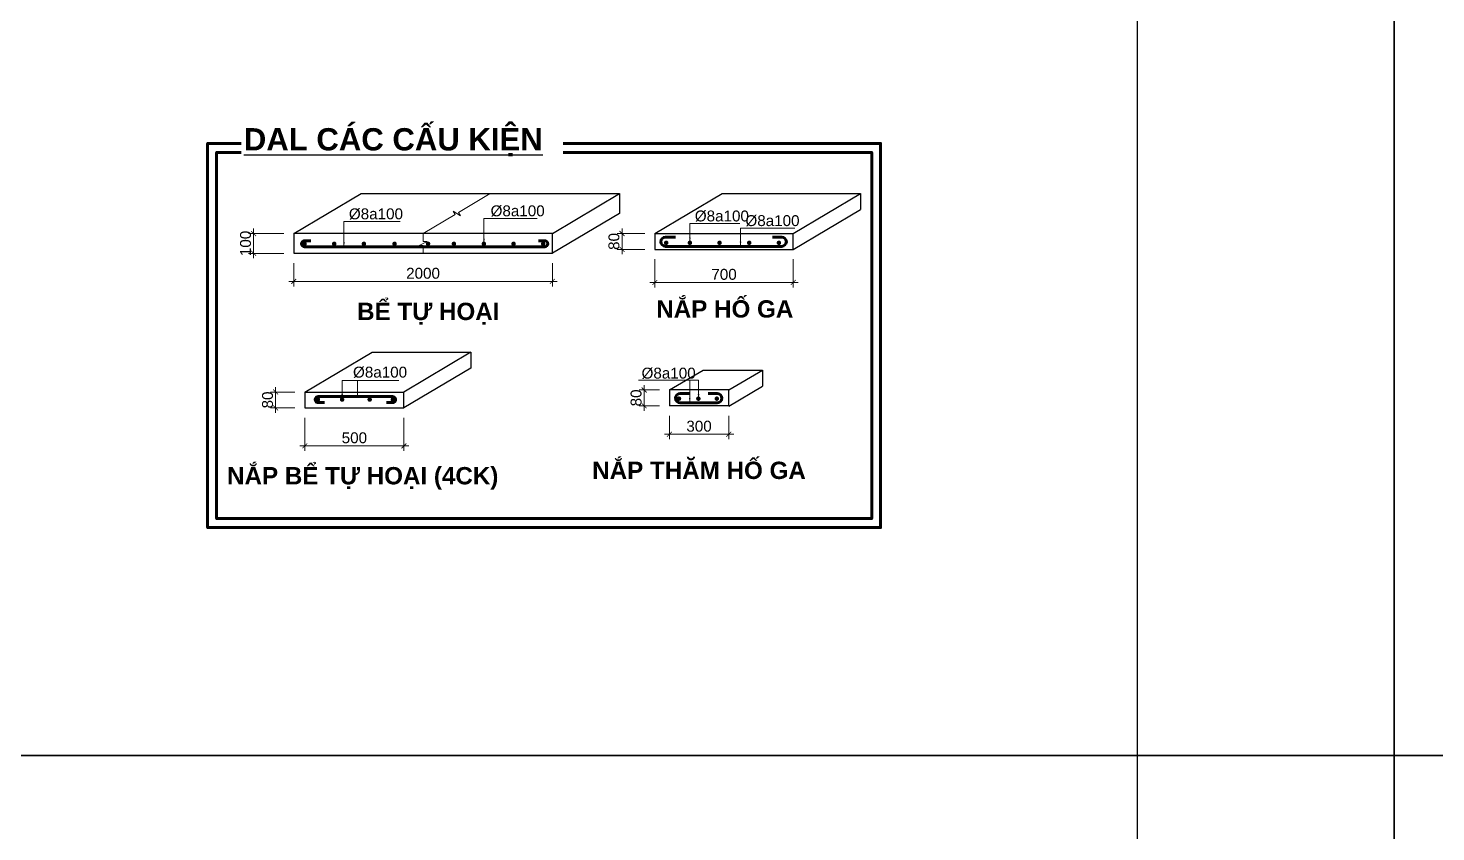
# Model space of a CAD drawing. Header units: millimetres. Extents: x 0 to 84000, y -29700 to 363007.
# Drawn here: x 14384 to 42840, y 176658 to 192897 of the extents above; entities that cross this region are included whole.
import ezdxf

# ---------------------------------------------------------------- set-up
doc = ezdxf.new("R2010")
doc.units = ezdxf.units.MM
for name, color, linetype, lineweight in [('- Blur line', 8, 'Continuous', 13), ('- Border', 7, 'Continuous', 25), ('- Dims', 8, 'Continuous', 13), ('- Note', 9, 'Continuous', 13), ('- RebarL', 6, 'Continuous', 60), ('- Text thin', 3, 'Continuous', 25)]:
    doc.layers.add(name, color=color, linetype=linetype, lineweight=lineweight)
doc.styles.add('B-Arial', font='arialbd.ttf')
doc.styles.add('R-Arial', font='arial.ttf')
doc.dimstyles.new('SC-25-100', dxfattribs={"dimtxt": 220, "dimasz": 100, "dimexe": 100, "dimexo": 200, "dimgap": 50, "dimtad": 1, "dimdec": 0, "dimlfac": 0.25, "dimzin": 0, "dimdsep": 46, "dimtxsty": 'R-Arial', "dimblk": 'ARCHTICK', "dimcen": 0.5, "dimdle": 100, "dimclrd": 256, "dimclre": 256, "dimclrt": 4, "dimadec": 0, "dimazin": 0, "dimtfac": 1, "dimtdec": 0, "dimtix": 1, "dimtmove": 0, "dimatfit": 3, "dimfxl": 1, "dimtolj": 1, "dimtzin": 0, "dimlwd": -1, "dimlwe": -1, "dimarcsym": 0})

# ---------------------------------------------------------------- blocks, each defined once
blk = doc.blocks.new('_ArchTick')
at = {"color": 0, "linetype": 'ByBlock', "const_width": 0.15}
blk.add_lwpolyline([(-0.5, -0.5), (0.5, 0.5)], dxfattribs=at)
blk = doc.blocks.new('*D73')
at = {"layer": '- Dims', "ltscale": 250, "transparency": 16777216}
for p, q in [((27051, 188227), (27051, 187659)), ((29851, 188227), (29851, 187659)), ((29951, 187759), (26951, 187759))]:
    blk.add_line(p, q, dxfattribs=at)
at = {"layer": 'Defpoints', "color": 0, "ltscale": 250, "transparency": 16777216}
for p in [(27051, 188427), (29851, 188427), (27051, 187759)]:
    blk.add_point(p, dxfattribs=at)
at = {"layer": '- Dims', "ltscale": 250, "transparency": 16777216, "xscale": 100, "yscale": 100, "zscale": 100, "rotation": 180}
blk.add_blockref('_ArchTick', (27051, 187759), dxfattribs=at)
at = {"layer": '- Dims', "ltscale": 250, "transparency": 16777216, "xscale": 100, "yscale": 100, "zscale": 100}
blk.add_blockref('_ArchTick', (29851, 187759), dxfattribs=at)
at = {"layer": '- Dims', "color": 4, "ltscale": 250, "transparency": 16777216, "insert": (28451, 187921), "char_height": 220, "attachment_point": 5, "style": 'R-Arial'}
blk.add_mtext('\\A1;700', dxfattribs=at)
blk = doc.blocks.new('*D74')
at = {"layer": '- Dims', "ltscale": 250, "transparency": 16777216}
for p, q in [((26851, 188747), (26289, 188747)), ((26389, 188747), (26389, 188847)), ((26389, 188747), (26389, 188427)), ((26851, 188427), (26289, 188427)), ((26389, 188427), (26389, 188327))]:
    blk.add_line(p, q, dxfattribs=at)
at = {"layer": 'Defpoints', "color": 0, "ltscale": 250, "transparency": 16777216}
for p in [(27051, 188747), (26389, 188427), (27051, 188427)]:
    blk.add_point(p, dxfattribs=at)
at = {"layer": '- Dims', "ltscale": 250, "transparency": 16777216, "xscale": 100, "yscale": 100, "zscale": 100}
for p, rotation in [((26389, 188747), 270), ((26389, 188427), 90)]:
    blk.add_blockref('_ArchTick', p, dxfattribs=dict(at, rotation=rotation))
at = {"layer": '- Dims', "color": 4, "ltscale": 250, "transparency": 16777216, "insert": (26226, 188587), "char_height": 220, "attachment_point": 5, "rotation": 90, "style": 'R-Arial'}
blk.add_mtext('\\A1;80', dxfattribs=at)
blk = doc.blocks.new('*D75')
at = {"layer": '- Dims', "ltscale": 250, "transparency": 16777216}
for p, q in [((27346, 185065), (27346, 184591)), ((28546, 185065), (28546, 184591)), ((27246, 184691), (28646, 184691))]:
    blk.add_line(p, q, dxfattribs=at)
at = {"layer": 'Defpoints', "color": 0, "ltscale": 250, "transparency": 16777216}
for p in [(27346, 185265), (28546, 185265), (28546, 184691)]:
    blk.add_point(p, dxfattribs=at)
at = {"layer": '- Dims', "ltscale": 250, "transparency": 16777216, "xscale": 100, "yscale": 100, "zscale": 100, "rotation": 180}
blk.add_blockref('_ArchTick', (27346, 184691), dxfattribs=at)
at = {"layer": '- Dims', "ltscale": 250, "transparency": 16777216, "xscale": 100, "yscale": 100, "zscale": 100}
blk.add_blockref('_ArchTick', (28546, 184691), dxfattribs=at)
at = {"layer": '- Dims', "color": 4, "ltscale": 250, "transparency": 16777216, "insert": (27946, 184853), "char_height": 220, "attachment_point": 5, "style": 'R-Arial'}
blk.add_mtext('\\A1;300', dxfattribs=at)
blk = doc.blocks.new('*D76')
at = {"layer": '- Dims', "ltscale": 250, "transparency": 16777216}
for p, q in [((27146, 185586), (26736, 185586)), ((26836, 185586), (26836, 185686)), ((26836, 185586), (26836, 185265)), ((27146, 185265), (26736, 185265)), ((26836, 185265), (26836, 185165))]:
    blk.add_line(p, q, dxfattribs=at)
at = {"layer": 'Defpoints', "color": 0, "ltscale": 250, "transparency": 16777216}
for p in [(27346, 185586), (26836, 185265), (27346, 185265)]:
    blk.add_point(p, dxfattribs=at)
at = {"layer": '- Dims', "ltscale": 250, "transparency": 16777216, "xscale": 100, "yscale": 100, "zscale": 100}
for p, rotation in [((26836, 185586), 270), ((26836, 185265), 90)]:
    blk.add_blockref('_ArchTick', p, dxfattribs=dict(at, rotation=rotation))
at = {"layer": '- Dims', "color": 4, "ltscale": 250, "transparency": 16777216, "insert": (26674, 185426), "char_height": 220, "attachment_point": 5, "rotation": 90, "style": 'R-Arial'}
blk.add_mtext('\\A1;80', dxfattribs=at)
blk = doc.blocks.new('*D77')
at = {"layer": '- Dims', "ltscale": 250, "transparency": 16777216}
for p, q in [((19978, 185023), (19978, 184356)), ((21980, 185023), (21980, 184356)), ((19878, 184456), (22080, 184456))]:
    blk.add_line(p, q, dxfattribs=at)
at = {"layer": 'Defpoints', "color": 0, "ltscale": 250, "transparency": 16777216}
for p in [(19978, 185223), (21980, 185223), (21980, 184456)]:
    blk.add_point(p, dxfattribs=at)
at = {"layer": '- Dims', "ltscale": 250, "transparency": 16777216, "xscale": 100, "yscale": 100, "zscale": 100, "rotation": 180}
blk.add_blockref('_ArchTick', (19978, 184456), dxfattribs=at)
at = {"layer": '- Dims', "ltscale": 250, "transparency": 16777216, "xscale": 100, "yscale": 100, "zscale": 100}
blk.add_blockref('_ArchTick', (21980, 184456), dxfattribs=at)
at = {"layer": '- Dims', "color": 4, "ltscale": 250, "transparency": 16777216, "insert": (20979, 184619), "char_height": 220, "attachment_point": 5, "style": 'R-Arial'}
blk.add_mtext('\\A1;500', dxfattribs=at)
blk = doc.blocks.new('*D78')
at = {"layer": '- Dims', "ltscale": 250, "transparency": 16777216}
for p, q in [((19778, 185545), (19286, 185545)), ((19386, 185545), (19386, 185645)), ((19386, 185545), (19386, 185223)), ((19778, 185223), (19286, 185223)), ((19386, 185223), (19386, 185123))]:
    blk.add_line(p, q, dxfattribs=at)
at = {"layer": 'Defpoints', "color": 0, "ltscale": 250, "transparency": 16777216}
for p in [(19978, 185545), (19386, 185223), (19978, 185223)]:
    blk.add_point(p, dxfattribs=at)
at = {"layer": '- Dims', "ltscale": 250, "transparency": 16777216, "xscale": 100, "yscale": 100, "zscale": 100}
for p, rotation in [((19386, 185545), 270), ((19386, 185223), 90)]:
    blk.add_blockref('_ArchTick', p, dxfattribs=dict(at, rotation=rotation))
at = {"layer": '- Dims', "color": 4, "ltscale": 250, "transparency": 16777216, "insert": (19224, 185384), "char_height": 220, "attachment_point": 5, "rotation": 90, "style": 'R-Arial'}
blk.add_mtext('\\A1;80', dxfattribs=at)
blk = doc.blocks.new('*D79')
at = {"layer": '- Dims', "ltscale": 250, "transparency": 16777216}
for p, q in [((19553, 188747), (18841, 188747)), ((18941, 188747), (18941, 188847)), ((18941, 188347), (18941, 188747)), ((19553, 188347), (18841, 188347)), ((18941, 188347), (18941, 188247))]:
    blk.add_line(p, q, dxfattribs=at)
at = {"layer": 'Defpoints', "color": 0, "ltscale": 250, "transparency": 16777216}
for p in [(18941, 188747), (19753, 188747), (19753, 188347)]:
    blk.add_point(p, dxfattribs=at)
at = {"layer": '- Dims', "ltscale": 250, "transparency": 16777216, "xscale": 100, "yscale": 100, "zscale": 100}
for p, rotation in [((18941, 188747), 270), ((18941, 188347), 90)]:
    blk.add_blockref('_ArchTick', p, dxfattribs=dict(at, rotation=rotation))
at = {"layer": '- Dims', "color": 4, "ltscale": 250, "transparency": 16777216, "insert": (18779, 188547), "char_height": 220, "attachment_point": 5, "rotation": 90, "style": 'R-Arial'}
blk.add_mtext('\\A1;100', dxfattribs=at)
blk = doc.blocks.new('*D80')
at = {"layer": '- Dims', "ltscale": 250, "transparency": 16777216}
for p, q in [((19753, 188147), (19753, 187680)), ((24981, 188147), (24981, 187680)), ((19653, 187780), (25081, 187780))]:
    blk.add_line(p, q, dxfattribs=at)
at = {"layer": 'Defpoints', "color": 0, "ltscale": 250, "transparency": 16777216}
for p in [(19753, 188347), (24981, 188347), (24981, 187780)]:
    blk.add_point(p, dxfattribs=at)
at = {"layer": '- Dims', "ltscale": 250, "transparency": 16777216, "xscale": 100, "yscale": 100, "zscale": 100, "rotation": 180}
blk.add_blockref('_ArchTick', (19753, 187780), dxfattribs=at)
at = {"layer": '- Dims', "ltscale": 250, "transparency": 16777216, "xscale": 100, "yscale": 100, "zscale": 100}
blk.add_blockref('_ArchTick', (24981, 187780), dxfattribs=at)
at = {"layer": '- Dims', "color": 4, "ltscale": 250, "transparency": 16777216, "insert": (22367, 187943), "char_height": 220, "attachment_point": 5, "style": 'R-Arial'}
blk.add_mtext('\\A1;2000', dxfattribs=at)

msp = doc.modelspace()

# ---------------------------------------------------------------- linework, layer by layer
at = {"layer": '- Blur line', "linetype": 'Continuous', "lineweight": 100, "ltscale": 200}
msp.add_lwpolyline([(25197.5, 190387.3), (31435.5, 190387.3), (31435.5, 182987.2), (18194.5, 182987.2), (18194.5, 190387.3), (18687.7, 190387.3)], dxfattribs=at)
at = {"layer": '- Blur line', "ltscale": 100}
for points in [[(22366.8, 188747.2), (23012.8, 189130.4), (22972.5, 189198.4), (23121.2, 189102.7), (23080.8, 189170.7), (23726.8, 189553.9)], [(22366.8, 188747.2), (22366.8, 188587.2), (22446.8, 188587.2), (22286.8, 188507.2), (22366.8, 188507.2), (22366.8, 188347.2)]]:
    msp.add_lwpolyline(points, dxfattribs=at)
at = {"layer": '- Border', "ltscale": 100}
msp.add_line((24980.7, 188747.2), (26340.8, 189553.9), dxfattribs=at)
at = {"layer": '- Border', "ltscale": 2}
for p, q in [((27050.8, 188747.2), (27050.8, 188427.2)), ((27050.8, 188747.2), (29850.8, 188747.2)), ((29850.8, 188427.2), (29850.8, 188747.2)), ((27050.8, 188427.2), (29850.8, 188427.2)), ((19978.2, 185545), (19978.2, 185223.2)), ((21976, 185223.2), (21976, 185545)), ((27345.9, 185590.2), (27345.9, 185265.2)), ((28545.9, 185590.2), (27345.9, 185590.2)), ((28545.9, 185265.2), (28545.9, 185590.2)), ((28545.9, 185265.2), (27345.9, 185265.2))]:
    msp.add_line(p, q, dxfattribs=at)
at = {"layer": '- Border'}
for p, q in [((19978.2, 185545), (21976, 185545)), ((19978.2, 185223.2), (21976, 185223.2))]:
    msp.add_line(p, q, dxfattribs=at)
at = {"layer": '- Border', "ltscale": 100}
for points in [[(19752.9, 188747.2), (21112.9, 189553.9), (26340.8, 189553.9), (26340.8, 189153.9), (24980.7, 188347.2)], [(27050.8, 188747.2), (28410.9, 189553.9)], [(28410.9, 189553.9), (31210.9, 189553.9), (31210.9, 189233.9)], [(29850.8, 188747.2), (31210.9, 189553.9)], [(29850.8, 188427.2), (31210.9, 189233.9)], [(19978.2, 185545), (21338.3, 186351.6), (23336.1, 186351.6), (21976, 185545)], [(23336.1, 186351.6), (23336.1, 186029.9), (21976, 185223.2)], [(27345.9, 185586.2), (28026.2, 185989.5)], [(28026.2, 185989.5), (29226.2, 185989.5), (29226.2, 185664.5)], [(28545.9, 185586.2), (29226.2, 185989.5)], [(28545.9, 185261.2), (29226.2, 185664.5)]]:
    msp.add_lwpolyline(points, dxfattribs=at)
msp.add_lwpolyline([(24980.7, 188747.2), (19752.9, 188747.2), (19752.9, 188347.2), (24980.7, 188347.2)], close=True, dxfattribs=at)
at = {"layer": '- RebarL'}
for p, q in [((27269.1, 188675.8), (27471.8, 188675.8)), ((29433.5, 188675.8), (29617, 188675.8)), ((29617, 188488.3), (27269.1, 188488.3)), ((27564.1, 185513.7), (27766.9, 185513.7)), ((28312, 185326.2), (27564.1, 185326.2)), ((28128.6, 185513.7), (28312, 185513.7))]:
    msp.add_line(p, q, dxfattribs=at)
at = {"layer": '- RebarL', "linetype": 'Continuous'}
msp.add_lwpolyline([(25197.5, 190569.1), (31617.3, 190569.1), (31617.3, 182805.4), (18012.7, 182805.4), (18012.7, 190569.1), (18687.7, 190569.1)], dxfattribs=at)
at = {"layer": '- RebarL', "ltscale": 100}
for points in [[(20096.3, 188602.3), (19971.3, 188602.3, 1), (19971.3, 188477.3), (24826.2, 188477.3, 1), (24826.2, 188602.3), (24701.2, 188602.3)], [(20372.3, 185330.2), (20247.3, 185330.2, -1), (20247.3, 185455.2), (21749.7, 185455.2, -1), (21749.7, 185330.2), (21624.7, 185330.2)]]:
    msp.add_lwpolyline(points, format="xyb", dxfattribs=at)
at = {"layer": '- RebarL', "const_width": 45}
for points in [[(19948.8, 188539.8, -1), (19993.8, 188539.8, -1)], [(20548.8, 188539.8, -1), (20593.8, 188539.8, -1)], [(21148.8, 188539.8, -1), (21193.8, 188539.8, -1)], [(21768.6, 188539.8, -1), (21813.6, 188539.8, -1)], [(22445.3, 188539.8, -1), (22490.3, 188539.8, -1)], [(22968.6, 188539.8, -1), (23013.6, 188539.8, -1)], [(23574, 188539.8, -1), (23619, 188539.8, -1)], [(24174, 188539.8, -1), (24219, 188539.8, -1)], [(24774, 188539.8, -1), (24819, 188539.8, -1)], [(27260, 188559.8, -1), (27305, 188559.8, -1)], [(27738.3, 188559.8, -1), (27783.3, 188559.8, -1)], [(28338.3, 188559.8, -1), (28383.3, 188559.8, -1)], [(28938.3, 188559.8, -1), (28983.3, 188559.8, -1)], [(29538.3, 188559.8, -1), (29583.3, 188559.8, -1)], [(20219.4, 185392.4, 1), (20264.4, 185392.4, 1)], [(20707.8, 185392.4, 1), (20752.8, 185392.4, 1)], [(21265.6, 185392.4, 1), (21310.6, 185392.4, 1)], [(21733.7, 185392.4, 1), (21778.7, 185392.4, 1)], [(27517.7, 185410.5, -1), (27562.7, 185410.5, -1)], [(27909.9, 185410.5, -1), (27954.9, 185410.5, -1)], [(28283.4, 185410.5, -1), (28328.4, 185410.5, -1)]]:
    msp.add_lwpolyline(points, format="xyb", close=True, dxfattribs=at)
at = {"layer": '- RebarL'}
for centre, start, end in [((27269.1, 188582), 90, 270), ((29617, 188582), 270, 90), ((27564.1, 185420), 90, 270), ((28312, 185420), 270, 90)]:
    msp.add_arc(centre, 93.8, start, end, dxfattribs=at)
at = {"layer": 'Defpoints'}
msp.add_lwpolyline([(36800, 237600), (36800, -29700)], dxfattribs=at)
for points in [[(42000, 207900), (42000, 178200), (0, 178200), (0, 207900)], [(84000, 207900), (84000, 178200), (42000, 178200), (42000, 207900)], [(42000, 178200), (42000, 148500), (0, 148500), (0, 178200)], [(84000, 178200), (84000, 148500), (42000, 148500), (42000, 178200)]]:
    msp.add_lwpolyline(points, close=True, dxfattribs=at)

# ---------------------------------------------------------------- texts
at = {"layer": '- Text thin'}
for s, height, style, p in [('%%UDAL CÁC CẤU KIỆN', 450, 'B-Arial', (18744.4, 190426.5)), ('%%C8a100', 220, 'R-Arial', (20867.8, 189035.2)), ('%%C8a100', 220, 'R-Arial', (23732.2, 189096)), ('%%C8a100', 220, 'R-Arial', (27860.5, 188992)), ('%%C8a100', 220, 'R-Arial', (28883.8, 188898)), ('BỂ TỰ HOẠI', 350, 'B-Arial', (21033.7, 186998.9)), ('NẮP HỐ GA', 350, 'B-Arial', (27081.2, 187049.3)), ('%%C8a100', 220, 'R-Arial', (20951, 185836.4)), ('%%C8a100', 220, 'R-Arial', (26784.1, 185816.7)), ('NẮP BỂ TỰ HOẠI (4CK)', 350, 'B-Arial', (18404.8, 183678.8)), ('NẮP THĂM HỐ GA', 350, 'B-Arial', (25786.1, 183787.6))]:
    msp.add_text(s, height=height, dxfattribs=dict(at, style=style)).set_placement(p)

# ---------------------------------------------------------------- dimensions: what is measured, and where the dimension line sits
at = {"layer": '- Dims', "ltscale": 250}
for base, p1, p2, picture, middle in [((18941.3, 188747.2), (19752.9, 188347.2), (19752.9, 188747.2), '*D79', (18778.9, 188547.2)), ((26388.6, 188427.2), (27050.5, 188747.2), (27050.5, 188427.2), '*D74', (26226.3, 188587.2)), ((19385.9, 185223.2), (19978.2, 185545), (19978.2, 185223.2), '*D78', (19223.5, 185384.1)), ((26836, 185265.2), (27345.9, 185586.2), (27345.9, 185265.2), '*D76', (26673.7, 185425.7))]:
    dim = msp.add_linear_dim(base=base, p1=p1, p2=p2, angle=90, dimstyle='SC-25-100', override={"dimtxsty": 'R-Arial'}, dxfattribs=at)
    dim.commit()
    dim.dimension.update_dxf_attribs({"geometry": picture, "text_midpoint": middle})
for base, p1, p2, picture, middle in [((27050.8, 187758.9), (29850.8, 188427.2), (27050.8, 188427.2), '*D73', (28450.8, 187921.3)), ((28545.9, 184691), (27345.9, 185265.2), (28545.9, 185265.2), '*D75', (27945.9, 184853.5))]:
    dim = msp.add_linear_dim(base=base, p1=p1, p2=p2, dimstyle='SC-25-100', override={"dimtxsty": 'R-Arial'}, dxfattribs=at)
    dim.commit()
    dim.dimension.update_dxf_attribs({"geometry": picture, "text_midpoint": middle})
for base, p1, p2, text, picture, middle in [((24980.7, 187780.5), (19752.9, 188347.2), (24980.7, 188347.2), '2000', '*D80', (22366.8, 187942.8)), ((21980, 184456.5), (19978.2, 185223.2), (21980, 185223.2), '500', '*D77', (20979.1, 184618.8))]:
    dim = msp.add_linear_dim(base=base, p1=p1, p2=p2, text=text, dimstyle='SC-25-100', override={"dimtxsty": 'R-Arial'}, dxfattribs=at)
    dim.commit()
    dim.dimension.update_dxf_attribs({"geometry": picture, "text_midpoint": middle})

# ---------------------------------------------------------------- leaders
at = {"layer": '- Note'}
for points in [[(20768.4, 188477.3), (20768.4, 188989.5), (21904.3, 188989.5)], [(23598.5, 188544.5), (23598.5, 189050.4), (24674.5, 189050.4)], [(27761.1, 188566.5), (27761.1, 188947.9), (28773.3, 188947.9)], [(28784.3, 188485.3), (28784.3, 188853.9), (29883.6, 188853.9)], [(20731.4, 185399.1), (20731.4, 185780.6), (21875.5, 185780.6)], [(27935.7, 185403.4), (27935.7, 185784.8), (26719.4, 185784.8)]]:
    msp.add_leader(points, dimstyle='SC-25-100', dxfattribs=at)
at = {"layer": '- Note', "ltscale": 250}
for points in [[(21040.9, 185455.2), (21040.9, 185780.6)], [(27758.3, 185326.2), (27758.3, 185784.8)]]:
    msp.add_leader(points, dimstyle='SC-25-100', dxfattribs=at)

doc.saveas('drawing.dxf')
